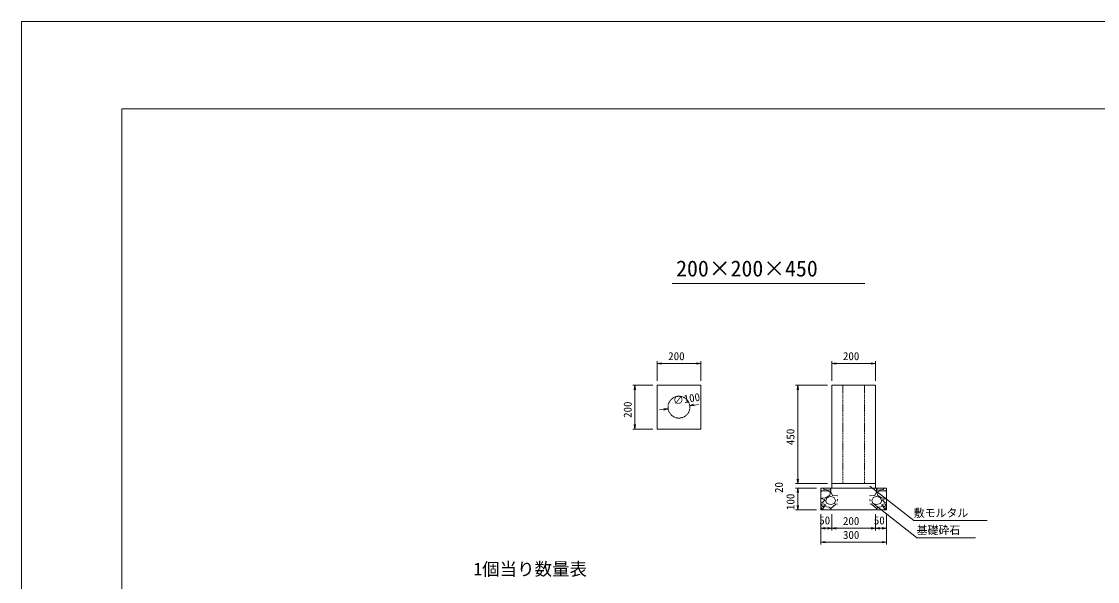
# Model space of a CAD drawing. Units: millimetres, scale not verified. Extents: x 4 to 84104, y 1 to 59401.
# Drawn here: x 4 to 24635, y 46587 to 59401 of the extents above; entities that cross this region are included whole.
import ezdxf
from ezdxf.enums import TextEntityAlignment as Align

# ---------------------------------------------------------------- set-up
doc = ezdxf.new("R2010")
doc.units = ezdxf.units.MM
doc.header["$LTSCALE"] = 100
doc.linetypes.add('USER1', pattern=[0.375, 0.25, -0.125])
doc.layers.add('D-MTR（材料表タイトル）', color=7, linetype='Continuous')
doc.layers.add('D-STR-TXT（文字）', color=7, linetype='Continuous')
for name, color, linetype, lineweight in [('D-STR-DIM（寸法）', 7, 'Continuous', 18), ('D-STR-HTXT（旗揚げ）', 7, 'Continuous', 18), ('D-STR-STR1（構造物）', 7, 'USER1', 18), ('D-STR-STRn（構造物）', 7, 'Continuous', 18), ('D-STR（構造物外形線）', 1, 'Continuous', 18), ('D-TTL(外枠）', 2, 'Continuous', 18), ('D-TTL-TXT（文字）', 7, 'Continuous', 18), ('DEFPOINTS_2', 8, 'Continuous', 18)]:
    doc.layers.add(name, color=color, linetype=linetype, lineweight=lineweight)
doc.styles.add('ＭＳ ゴシック', font='')
doc.styles.get('ＭＳ ゴシック').set_extended_font_data('MS Gothic')

msp = doc.modelspace()

# ---------------------------------------------------------------- linework, layer by layer
at = {"layer": 'D-STR-DIM（寸法）'}
for p, q in [((14553.7, 51175.3), (14553.7, 51626.5)), ((14553.7, 51576.5), (14653.7, 51593.2)), ((14653.7, 51559.9), (14553.7, 51576.5)), ((14553.7, 51576.5), (14653.7, 51576.5)), ((14653.7, 51576.5), (15453.7, 51576.5)), ((15453.7, 51593.2), (15553.7, 51576.5)), ((15553.7, 51576.5), (15453.7, 51559.9)), ((15553.7, 51576.5), (15453.7, 51576.5)), ((15553.7, 51175.3), (15553.7, 51626.5)), ((18553.7, 51175.3), (18553.7, 51626.5)), ((18553.7, 51576.5), (18653.7, 51593.2)), ((18653.7, 51559.9), (18553.7, 51576.5)), ((18553.7, 51576.5), (18653.7, 51576.5)), ((19453.7, 51576.5), (18653.7, 51576.5)), ((19453.7, 51593.2), (19553.7, 51576.5)), ((19553.7, 51576.5), (19453.7, 51559.9)), ((19553.7, 51576.5), (19453.7, 51576.5)), ((19553.7, 51175.3), (19553.7, 51626.5)), ((14453.7, 51075.3), (13995.7, 51075.3)), ((14029, 50975.3), (14045.7, 51075.3)), ((14045.7, 51075.3), (14062.3, 50975.3)), ((14045.7, 51075.3), (14045.7, 50975.3)), ((18453.7, 51075.3), (17723.1, 51075.3)), ((17756.5, 50975.3), (17773.1, 51075.3)), ((17773.1, 51075.3), (17789.8, 50975.3)), ((17773.1, 51075.3), (17773.1, 50975.3)), ((14045.7, 50975.3), (14045.7, 50175.3)), ((17773.1, 50975.3), (17773.1, 48925.3)), ((14707.3, 50525.4), (14608.3, 50511.2)), ((14704.9, 50541.9), (14806.3, 50539.7)), ((14806.3, 50539.7), (14707.3, 50525.4)), ((14806.3, 50539.7), (14709.7, 50508.9)), ((15301.2, 50610.9), (15397.8, 50641.6)), ((15301.2, 50610.9), (15400.2, 50625.1)), ((15402.5, 50608.6), (15301.2, 50610.9)), ((15400.2, 50625.1), (15499.1, 50639.3)), ((14453.7, 50075.3), (13995.7, 50075.3)), ((14045.7, 50075.3), (14029, 50175.3)), ((14062.3, 50175.3), (14045.7, 50075.3)), ((14045.7, 50075.3), (14045.7, 50175.3)), ((17773.1, 48925.3), (17773.1, 49025.3)), ((18453.7, 48825.3), (17723.1, 48825.3)), ((18453.7, 48825.3), (17723.1, 48825.3)), ((17773.1, 48825.3), (17756.5, 48925.3)), ((17773.1, 48825.3), (17756.5, 48925.3)), ((17789.8, 48925.3), (17773.1, 48825.3)), ((17773.1, 48825.3), (17773.1, 48925.3)), ((17789.8, 48925.3), (17773.1, 48825.3)), ((17773.1, 48825.3), (17773.1, 48925.3)), ((18203.7, 48725.3), (17723.1, 48725.3)), ((18203.7, 48725.3), (17723.1, 48725.3)), ((17756.5, 48625.3), (17773.1, 48725.3)), ((17756.5, 48625.3), (17773.1, 48725.3)), ((17773.1, 48725.3), (17789.8, 48625.3)), ((17773.1, 48725.3), (17773.1, 48625.3)), ((17773.1, 48725.3), (17789.8, 48625.3)), ((17773.1, 48725.3), (17773.1, 48625.3)), ((17773.1, 48625.3), (17773.1, 48325.3)), ((17773.1, 48625.3), (17773.1, 48525.3)), ((17773.1, 48225.3), (17756.5, 48325.3)), ((17789.8, 48325.3), (17773.1, 48225.3)), ((17773.1, 48225.3), (17773.1, 48325.3)), ((18203.7, 48225.3), (17723.1, 48225.3)), ((18303.7, 48125.3), (18303.7, 47753.9)), ((18303.7, 48125.3), (18303.7, 47435.3)), ((18553.7, 48125.3), (18553.7, 47753.9)), ((18553.7, 48125.3), (18553.7, 47753.9)), ((19553.7, 48125.3), (19553.7, 47753.9)), ((19553.7, 48125.3), (19553.7, 47753.9)), ((19803.7, 48125.3), (19803.7, 47753.9)), ((19803.7, 48125.3), (19803.7, 47435.3)), ((18303.7, 47803.9), (18403.7, 47820.6)), ((18403.7, 47787.3), (18303.7, 47803.9)), ((18303.7, 47803.9), (18403.7, 47803.9)), ((18403.7, 47803.9), (18453.7, 47803.9)), ((18453.7, 47820.6), (18553.7, 47803.9)), ((18553.7, 47803.9), (18453.7, 47787.3)), ((18553.7, 47803.9), (18453.7, 47803.9)), ((18553.7, 47803.9), (18653.7, 47820.6)), ((18653.7, 47787.3), (18553.7, 47803.9)), ((18553.7, 47803.9), (18653.7, 47803.9)), ((18653.7, 47803.9), (19453.7, 47803.9)), ((19453.7, 47820.6), (19553.7, 47803.9)), ((19553.7, 47803.9), (19453.7, 47787.3)), ((19553.7, 47803.9), (19453.7, 47803.9)), ((19553.7, 47803.9), (19653.7, 47820.6)), ((19653.7, 47787.3), (19553.7, 47803.9)), ((19553.7, 47803.9), (19653.7, 47803.9)), ((19703.7, 47803.9), (19653.7, 47803.9)), ((19703.7, 47820.6), (19803.7, 47803.9)), ((19803.7, 47803.9), (19703.7, 47787.3)), ((19803.7, 47803.9), (19703.7, 47803.9)), ((18303.7, 47485.3), (18403.7, 47502)), ((18403.7, 47468.7), (18303.7, 47485.3)), ((18303.7, 47485.3), (18403.7, 47485.3)), ((18403.7, 47485.3), (19703.7, 47485.3)), ((19703.7, 47502), (19803.7, 47485.3)), ((19803.7, 47485.3), (19703.7, 47468.7)), ((19803.7, 47485.3), (19703.7, 47485.3))]:
    msp.add_line(p, q, dxfattribs=at)
at = {"layer": 'D-STR-HTXT（旗揚げ）'}
for p, q in [((19425.2, 48771.4), (20427.9, 47982.2)), ((19490.7, 48378.9), (20493.3, 47589.8)), ((22113.5, 47982.2), (20427.9, 47982.2)), ((21842.4, 47588.4), (20495, 47588.4))]:
    msp.add_line(p, q, dxfattribs=at)
at = {"layer": 'D-STR-STR1（構造物）'}
for p, q in [((18803.7, 51075.3), (18803.7, 48825.3)), ((19303.7, 51075.3), (19303.7, 48825.3))]:
    msp.add_line(p, q, dxfattribs=at)
msp.add_circle((15053.7, 50575.3), 250, dxfattribs=at)
at = {"layer": 'D-STR-STRn（構造物）'}
for p, q in [((18553.7, 48825.3), (18553.7, 48725.3)), ((19553.7, 48825.3), (19553.7, 48725.3)), ((18553.7, 48725.3), (18303.7, 48725.3)), ((18303.7, 48725.3), (18303.7, 48225.3)), ((18303.7, 48697.7), (18312.5, 48725.3)), ((18303.7, 48638.8), (18327.8, 48665.5)), ((18328.3, 48664.6), (18458.3, 48664.6)), ((18354.5, 48725.3), (18378.1, 48689.9)), ((18378.3, 48689.5), (18503.3, 48674.5)), ((18502.6, 48550.7), (18397.6, 48495.7)), ((18448.3, 48509.5), (18528.3, 48534.5)), ((18458.1, 48665.4), (18523.1, 48620.4)), ((18523.9, 48619.3), (18503.9, 48549.3)), ((18504.5, 48675), (18529.5, 48720)), ((18527, 48651.6), (18567, 48556.6)), ((18531.2, 48725.3), (18527.6, 48650.3)), ((18528.3, 48719.6), (18528.3, 48725.3)), ((18528.3, 48534.7), (18608.3, 48504.7)), ((19553.7, 48725.3), (18553.7, 48725.3)), ((18568.3, 48554.6), (18673.3, 48549.6)), ((18673.6, 48547), (18685.5, 48556.3)), ((19433.9, 48547), (19421.9, 48556.3)), ((19539.1, 48554.6), (19434.1, 48549.6)), ((19579.2, 48534.7), (19499.2, 48504.7)), ((19580.5, 48651.6), (19540.5, 48556.6)), ((19553.7, 48725.3), (19803.7, 48725.3)), ((19576.2, 48725.3), (19579.8, 48650.3)), ((19603, 48675), (19578, 48720)), ((19579.2, 48719.6), (19579.2, 48725.3)), ((19659.2, 48509.5), (19579.2, 48534.5)), ((19583.5, 48619.3), (19603.5, 48549.3)), ((19649.4, 48665.4), (19584.4, 48620.4)), ((19729.2, 48689.5), (19604.2, 48674.5)), ((19604.9, 48550.7), (19709.9, 48495.7)), ((19779.2, 48664.6), (19649.2, 48664.6)), ((19752.9, 48725.3), (19729.3, 48689.9)), ((19803.7, 48638.8), (19779.7, 48665.5)), ((19803.7, 48697.7), (19794.9, 48725.3)), ((19803.7, 48725.3), (19803.7, 48225.3)), ((18398.3, 48494.6), (18303.7, 48502.2)), ((18383.2, 48464.8), (18303.7, 48484.7)), ((18343.5, 48389.3), (18303.7, 48385.8)), ((18325, 48260), (18303.7, 48294.9)), ((18317.9, 48344.5), (18337.9, 48294.5)), ((18353.4, 48360), (18318.4, 48345)), ((18388.2, 48299.4), (18338.2, 48249.4)), ((18338.7, 48294.6), (18413.7, 48339.6)), ((18387.8, 48440.5), (18342.8, 48390.5)), ((18413.4, 48339.7), (18353.4, 48359.7)), ((18388.3, 48438.8), (18383.3, 48463.8)), ((18488.3, 48284.5), (18388.3, 48299.5)), ((18412.5, 48439.8), (18442.5, 48369.8)), ((18417.5, 48439.3), (18447.5, 48509.3)), ((18443.2, 48369.6), (18528.2, 48344.6)), ((18529.4, 48248.5), (18489.4, 48283.5)), ((18528, 48344.7), (18613, 48369.7)), ((18647.8, 48359.4), (18532.8, 48254.4)), ((18608.3, 48504.2), (18638.3, 48439.2)), ((18612.7, 48370.5), (18637.7, 48440.5)), ((18685.5, 48356.6), (18648.3, 48359.7)), ((18685.5, 48427.7), (18673, 48441.4)), ((18673.1, 48439.9), (18685.5, 48473.1)), ((19434.3, 48439.9), (19421.9, 48473.1)), ((19421.9, 48427.7), (19434.5, 48441.4)), ((19421.9, 48356.6), (19459.1, 48359.7)), ((19459.7, 48359.4), (19574.7, 48254.4)), ((19499.2, 48504.2), (19469.2, 48439.2)), ((19494.8, 48370.5), (19469.8, 48440.5)), ((19579.4, 48344.7), (19494.4, 48369.7)), ((19578, 48248.5), (19618, 48283.5)), ((19664.3, 48369.6), (19579.3, 48344.6)), ((19619.1, 48284.5), (19719.1, 48299.5)), ((19690, 48439.3), (19660, 48509.3)), ((19694.9, 48439.8), (19664.9, 48369.8)), ((19768.7, 48294.6), (19693.7, 48339.6)), ((19694, 48339.7), (19754, 48359.7)), ((19709.1, 48494.6), (19803.7, 48502.2)), ((19719.2, 48438.8), (19724.2, 48463.8)), ((19719.2, 48299.4), (19769.2, 48249.4)), ((19719.7, 48440.5), (19764.7, 48390.5)), ((19724.2, 48464.8), (19803.7, 48484.7)), ((19754, 48360), (19789, 48345)), ((19764, 48389.3), (19803.7, 48385.8)), ((19789.5, 48344.5), (19769.5, 48294.5)), ((19782.4, 48260), (19803.7, 48294.9)), ((18303.7, 48225.3), (19803.7, 48225.3)), ((18312.5, 48225.3), (18323.3, 48258.8)), ((18338.1, 48249.9), (18354.5, 48225.3)), ((18528.3, 48225.3), (18528.3, 48249.6)), ((18532.6, 48255.3), (18531.2, 48225.3)), ((19574.8, 48255.3), (19576.2, 48225.3)), ((19579.2, 48225.3), (19579.2, 48249.6)), ((19769.3, 48249.9), (19752.9, 48225.3)), ((19794.9, 48225.3), (19784.2, 48258.8))]:
    msp.add_line(p, q, dxfattribs=at)
at = {"layer": 'D-STR（構造物外形線）'}
for p, q in [((14553.7, 51075.3), (14553.7, 50075.3)), ((15553.7, 51075.3), (14553.7, 51075.3)), ((15553.7, 50075.3), (15553.7, 51075.3)), ((18553.7, 51075.3), (18553.7, 48825.3)), ((19553.7, 51075.3), (18553.7, 51075.3)), ((19553.7, 48825.3), (19553.7, 51075.3)), ((14553.7, 50075.3), (15553.7, 50075.3)), ((18553.7, 48825.3), (19553.7, 48825.3))]:
    msp.add_line(p, q, dxfattribs=at)
at = {"layer": 'D-TTL(外枠）'}
for p, q in [((2303.7, 57401), (81803.7, 57401)), ((2303.7, 2001), (2303.7, 57401))]:
    msp.add_line(p, q, dxfattribs=at)
at = {"layer": 'D-TTL-TXT（文字）'}
msp.add_line((14896.1, 53406.1), (19311.1, 53406.1), dxfattribs=at)
at = {"layer": 'DEFPOINTS_2'}
for p, q in [((3.7, 59401), (84103.7, 59401)), ((3.7, 1), (3.7, 59401))]:
    msp.add_line(p, q, dxfattribs=at)

# ---------------------------------------------------------------- texts
at = {"layer": 'D-MTR（材料表タイトル）', "style": 'ＭＳ ゴシック'}
msp.add_text('1個当り数量表', height=293.3, dxfattribs=at).set_placement((10348.9, 46635.5), align=Align.BOTTOM_LEFT)
at = {"layer": 'D-STR-DIM（寸法）', "style": 'ＭＳ ゴシック'}
for s, p in [('200', (14808.8, 51596.5)), ('200', (18808.8, 51596.5)), ('50', (18265.7, 47837.3)), ('200', (18808.8, 47823.9)), ('50', (19515.7, 47837.3)), ('300', (18809.4, 47505.3))]:
    msp.add_text(s, height=183.3, dxfattribs=at).set_placement(p, align=Align.BOTTOM_LEFT)
for s, rotation, p in [('∅100', 8.185, (14938.3, 50578.2)), ('200', 90, (14025.7, 50330.3)), ('450', 90, (17753.1, 49707.9)), ('20', 90, (17487.5, 48611.6)), ('100', 90, (17753.1, 48222.1))]:
    msp.add_text(s, height=183.3, rotation=rotation, dxfattribs=at).set_placement(p, align=Align.BOTTOM_LEFT)
at = {"layer": 'D-STR-TXT（文字）', "style": 'ＭＳ ゴシック'}
for s, p in [('敷モルタル', (20427.9, 48007.5)), ('基礎砕石', (20495, 47613.7))]:
    msp.add_text(s, height=183.3, dxfattribs=at).set_placement(p, align=Align.BOTTOM_LEFT)
at = {"layer": 'D-TTL-TXT（文字）', "style": 'ＭＳ ゴシック'}
msp.add_text('200×200×450', height=366.6, dxfattribs=at).set_placement((14989.4, 53456.1), align=Align.BOTTOM_LEFT)

doc.saveas('drawing.dxf')
